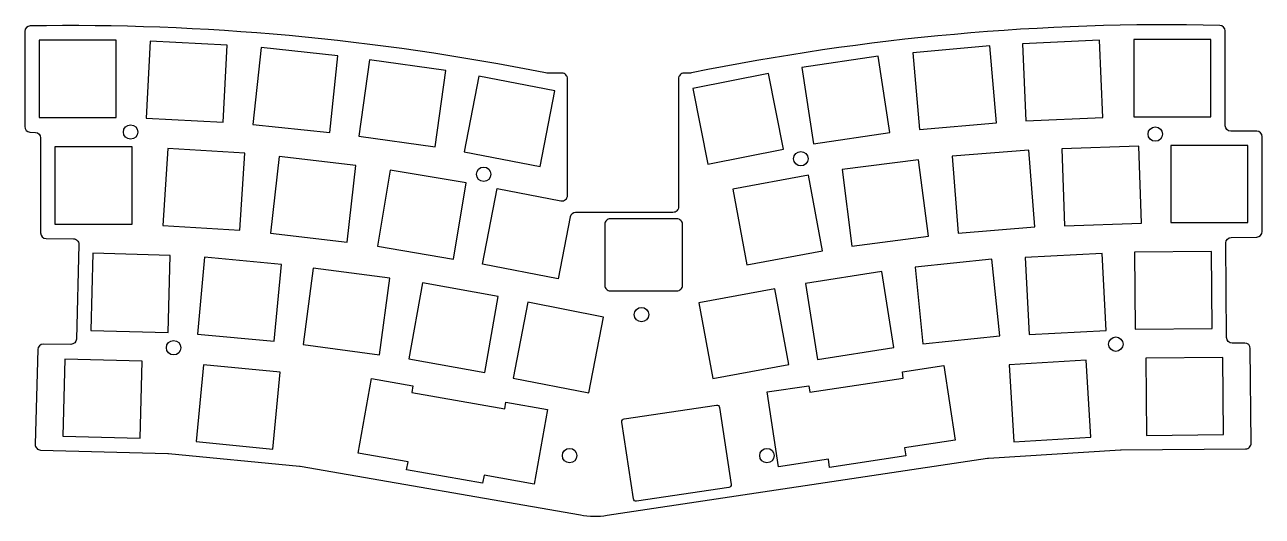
# Model space of a CAD drawing. Header units: millimetres. Extents: x 11 to 234, y 4 to 93.
import ezdxf

# ---------------------------------------------------------------- set-up
doc = ezdxf.new("R2010")
doc.units = ezdxf.units.MM
doc.layers.get('0').update_dxf_attribs({"linetype": 'CONTINUOUS'})

msp = doc.modelspace()

# ---------------------------------------------------------------- linework, layer by layer
for points in [[(107.84, 84.12), (105.29, 84.12, -0.049542), (104.89, 84.16, 0.053568), (12.01, 92.64, 0.409518), (11.03, 91.64), (11.03, 74.51, 0.397616), (11.97, 73.52), (12.94, 73.46, -0.397616), (13.89, 72.46), (13.89, 55.35, 0.411932), (14.88, 54.35), (19.79, 54.31, -0.419607), (20.78, 53.28), (20.33, 36.24, -0.408889), (19.33, 35.27), (14.37, 35.31, 0.408887), (13.36, 34.33), (12.91, 17.27, 0.414215), (13.88, 16.24), (36.8, 15.64, -0.017456), (36.94, 15.64), (60.54, 13.36, -0.019201), (60.69, 13.34), (111.15, 4.54, 0.080678), (115.96, 4.48), (184.52, 14.79, -0.022039), (184.69, 14.8), (208.49, 16.26, -0.013091), (208.59, 16.26), (231.04, 16.46, 0.414215), (232.03, 17.47), (231.88, 34.52, 0.413331), (230.88, 35.51), (228.61, 35.5, -0.413332), (227.61, 36.49), (227.46, 53.55, -0.413286), (228.44, 54.55), (233.04, 54.61, 0.410734), (234.03, 55.61), (234.03, 72.67, 0.414172), (233.03, 73.67), (228.36, 73.67, -0.414172), (227.36, 74.67), (227.36, 91.74, 0.407746), (226.38, 92.74, 0.056067), (131.2, 84.17, -0.050519), (130.8, 84.12), (129.84, 84.12, 0.414214), (128.84, 83.12), (128.84, 60.04, -0.414214), (127.84, 59.04), (110.3, 59.04, 0.359037), (109.31, 58.23), (107.15, 47.08), (93.5, 49.73), (96.15, 63.38), (107.65, 61.14, 0.471631), (108.84, 62.12), (108.84, 83.12, 0.414214)], [(128.55, 57.9), (116.55, 57.9, 0.414214), (115.55, 56.9), (115.55, 45.9, 0.414214), (116.55, 44.9), (128.55, 44.9, 0.414214), (129.55, 45.9), (129.55, 56.9, 0.414214)], [(120.7, 7.43), (118.63, 21.28, -0.414214), (119.05, 21.85), (135.67, 24.33, -0.414213), (136.24, 23.91), (138.31, 10.06, -0.414214), (137.89, 9.49), (121.27, 7.01, -0.414213)]]:
    msp.add_lwpolyline(points, format="xyb", close=True)
for points in [[(13.61, 76.16), (27.51, 76.16), (27.51, 90.06), (13.61, 90.06)], [(32.9, 76.02), (46.78, 75.3), (47.5, 89.18), (33.62, 89.9)], [(204.69, 90.05), (190.8, 89.44), (191.41, 75.55), (205.3, 76.16)], [(210.89, 76.27), (224.79, 76.27), (224.79, 90.17), (210.89, 90.17)], [(52.16, 74.91), (65.98, 73.46), (67.44, 87.28), (53.61, 88.74)], [(153.16, 71.39), (166.91, 73.46), (164.84, 87.2), (151.09, 85.14)], [(184.92, 89.03), (171.07, 87.82), (172.28, 73.97), (186.13, 75.18)], [(71.23, 72.78), (85, 70.85), (86.93, 84.61), (73.17, 86.55)], [(90.23, 69.95), (103.88, 67.3), (106.53, 80.95), (92.88, 83.6)], [(134.13, 67.71), (147.77, 70.41), (145.07, 84.05), (131.43, 81.35)], [(16.46, 56.95), (30.36, 56.95), (30.36, 70.85), (16.46, 70.85)], [(50.68, 69.69), (36.81, 70.58), (35.92, 56.71), (49.79, 55.82)], [(191.98, 70.27), (178.13, 69.18), (179.22, 55.32), (193.07, 56.42)], [(211.82, 70.97), (197.93, 70.52), (198.38, 56.63), (212.27, 57.08)], [(217.56, 57.21), (231.46, 57.21), (231.46, 71.11), (217.56, 71.11)], [(70.69, 67.52), (56.88, 69.09), (55.31, 55.28), (69.12, 53.71)], [(172.1, 68.54), (158.31, 66.75), (160.1, 52.96), (173.89, 54.75)], [(90.6, 64.36), (76.89, 66.65), (74.6, 52.94), (88.31, 50.65)], [(152.27, 65.78), (138.6, 63.25), (141.13, 49.58), (154.8, 52.11)], [(37.21, 51.31), (23.32, 51.68), (22.95, 37.78), (36.85, 37.42)], [(205.2, 51.63), (191.32, 50.95), (192, 37.07), (205.88, 37.75)], [(224.89, 52.01), (210.99, 51.89), (211.11, 37.99), (225.01, 38.11)], [(57.27, 49.67), (43.44, 50.97), (42.13, 37.14), (55.97, 35.83)], [(185.31, 50.62), (171.48, 49.21), (172.89, 35.38), (186.72, 36.79)], [(76.8, 47.18), (63.02, 49), (61.2, 35.22), (74.98, 33.4)], [(165.46, 48.43), (151.73, 46.26), (153.9, 32.53), (167.63, 34.7)], [(96.37, 43.91), (82.69, 46.37), (80.23, 32.69), (93.91, 30.23)], [(135.03, 29.1), (148.7, 31.63), (146.17, 45.3), (132.5, 42.77)], [(115.35, 40.19), (101.7, 42.85), (99.05, 29.2), (112.7, 26.55)], [(32.16, 32.26), (18.27, 32.63), (17.9, 18.73), (31.8, 18.37)], [(57.08, 30.25), (43.25, 31.58), (41.92, 17.75), (55.75, 16.42)], [(169.81, 15.18), (156.05, 13.12), (155.84, 14.57), (146.84, 13.23), (144.82, 26.71), (152.31, 27.83), (152.49, 26.64), (169.35, 29.16), (169.18, 30.35), (176.67, 31.47), (178.68, 17.99), (169.59, 16.63)], [(202.31, 32.42), (188.44, 31.57), (189.28, 17.7), (203.16, 18.55)], [(226.93, 32.92), (213.03, 32.78), (213.17, 18.88), (227.07, 19.02)], [(97.75, 24.84), (105.21, 23.52), (102.85, 10.1), (93.79, 11.7), (93.54, 10.25), (79.84, 12.66), (80.1, 14.11), (71.14, 15.69), (73.5, 29.11), (80.96, 27.8), (80.76, 26.62), (97.55, 23.66)]]:
    msp.add_lwpolyline(points, close=True)
for centre in [(30.1, 73.53), (214.76, 73.15), (150.88, 68.71), (93.73, 65.91), (122.17, 40.64), (37.85, 34.67), (207.65, 35.31), (109.22, 15.24), (144.78, 15.24)]:
    msp.add_circle(centre, 1.3)

doc.saveas('drawing.dxf')
